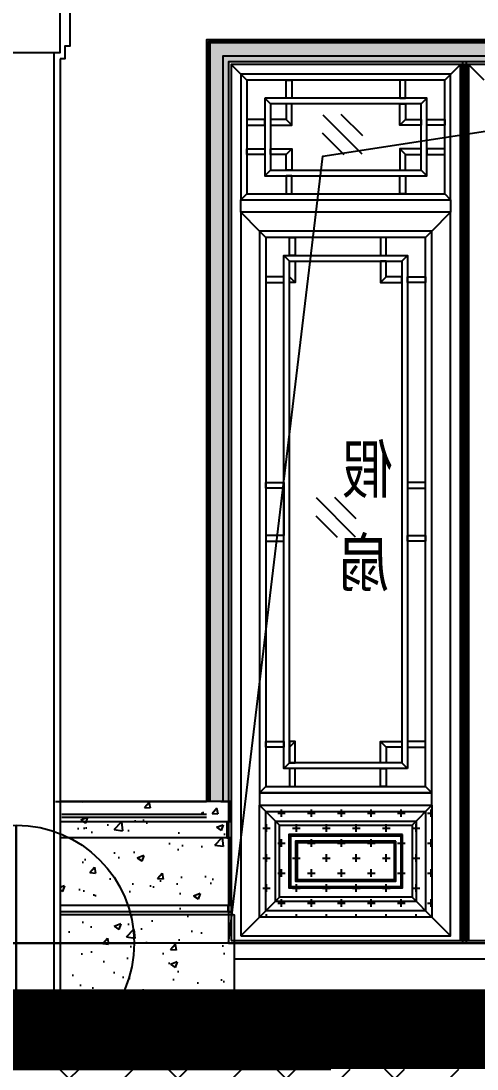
# Model space of a CAD drawing. Extents: x 296441 to 853063, y 459050 to 1117990.
# Drawn here: x 658513 to 659963, y 1082518 to 1085848 of the extents above; entities that cross this region are included whole.
import ezdxf
from ezdxf.enums import TextEntityAlignment as Align
from ezdxf.xclip import XClip

# ---------------------------------------------------------------- set-up
doc = ezdxf.new("R2010")
doc.units = 0
doc.header["$LTSCALE"] = 1000
doc.header["$XCLIPFRAME"] = 0
for name, pattern in [('CENTER-1', [10, 6.25, -1.25, 1.25, -1.25]), ('CENTER2', [28.574999999999996, 19.05, -3.174999999999999, 3.174999999999999, -3.174999999999999]), ('DASH', [0.35, 0.25, -0.1]), ('E4-ELEV-S$0$HIDDEN2', [4.762499999999999, 3.175, -1.5875])]:
    doc.linetypes.add(name, pattern=pattern)
for name, color, linetype in [('1-1poumian-16-20$0$ZT1_Dim---标注---PM、LM、DY、JD', 252, 'Continuous'), ('1.5铝板', 3, 'Continuous'), ('95', 95, 'Continuous'), ('A_ABOVE', 21, 'DASH'), ('B-ELEV-S02$0$A-ELEV-MEDM-HEVY', 2, 'Continuous'), ('B-ELEV-S02$0$A-ELEV-THIN', 144, 'Continuous'), ('E1-ELEV-S$0$A-WALL', 1, 'Continuous'), ('E1-ELEV-S$0$A_FINISH', 54, 'Continuous'), ('E1-ELEV-S$0$G-XREF', 2, 'Continuous'), ('E1-ELEV-S$0$J04$0$A-DETL-FNSH', 6, 'Continuous'), ('E1-ELEV-S$0$J04$0$A-SECT-STRU', 30, 'Continuous'), ('E4-ELEV-S$0$A-ELEV-HDDN', 161, 'E4-ELEV-S$0$HIDDEN2'), ('E4-ELEV-S$0$A-ELEV-HEVY', 2, 'Continuous'), ('E4-ELEV-S$0$A-ELEV-MEDM-HEVY', 2, 'Continuous'), ('E4-ELEV-S$0$A-ELEV-THIN', 144, 'Continuous'), ('E4-ELEV-S$0$A-ELEV-XTHIN', 5, 'Continuous'), ('E4-ELEV-S$0$A-HOLE', 211, 'Continuous'), ('E4-ELEV-S$0$A-WALL', 1, 'Continuous'), ('E4-ELEV-S$0$A_FINISH', 54, 'Continuous'), ('E4-ELEV-S$0$G-XREF', 2, 'Continuous'), ('E4-ELEV-S$0$J04$0$A-DETL-FNSH', 6, 'Continuous'), ('E4-ELEV-S$0$J04$0$A-SECT-STRU', 30, 'Continuous'), ('G-GRID', 8, 'CENTER2'), ('G-XREF', 2, 'Continuous'), ('mt2-E$0$A-ELEV-OTLN', 1, 'Continuous'), ('SL-CXJ-001', 4, 'Continuous'), ('ZT0_默认图层-----PM、LM、DY、JD', 7, 'Continuous'), ('ZT1_通用--填充---PM、LM、DY、JD', 8, 'Continuous'), ('ZT3_面板--石材板-PM、LM、DY、JD', 45, 'Continuous'), ('主框线', 4, 'Continuous'), ('副框内口线', 6, 'Continuous'), ('花格栅', 6, 'Continuous'), ('铝合金花格条', 5, 'Continuous')]:
    doc.layers.add(name, color=color, linetype=linetype)
doc.layers.add('E4-ELEV-S$0$A-ANNO-NPLT', color=215, linetype='Continuous', plot=False)
doc.layers.add('E4-TEXT-S$0$A-ANNO-NPLT', color=215, linetype='Continuous', plot=False)
doc.styles.add('-宋体', font='', dxfattribs={"width": 0.8})
doc.styles.get('-宋体').set_extended_font_data('SimSun')

# ---------------------------------------------------------------- blocks, each defined once
blk = doc.blocks.new('E4-ELEV-S$0$weiqiang')
at = {"layer": 'E4-ELEV-S$0$A-WALL'}
for p, q in [((119.9936870211968, 3230), (119.9996652280679, -0.0001583626726642251)), ((-119.9996652276022, -0.0001583626726642251), (119.9996652276022, 0.0001583626726642251))]:
    blk.add_line(p, q, dxfattribs=at)
at = {"layer": 'E4-ELEV-S$0$A_FINISH'}
blk.add_lwpolyline([(139.99542914005, 3439.999999999884), (189.9954163512448, 3439.999999999884), (189.9954163512448, 3399.999999999884), (179.9954163512448, 3399.999999999884), (179.9954163512448, 3389.999999999884), (169.9954163512448, 3389.999999999884), (169.9954163512448, 3249.999999999884), (154.9954163512448, 3249.999999999884), (154.995416351012, 3209.999999999884), (139.9955625524744, 3209.999999999884)], dxfattribs=at)
at = {"layer": 'E4-ELEV-S$0$J04$0$A-DETL-FNSH'}
blk.add_line((139.9955625524744, 3209.999999999884), (139.9951528582023, 0), dxfattribs=at)
at = {"layer": 'E4-ELEV-S$0$J04$0$A-SECT-STRU'}
blk.add_lwpolyline([(139.9954163512448, 3410), (-140.0045836487552, 3410), (-140.0045836487552, 3230), (139.9954163512448, 3230)], close=True, dxfattribs=at)
blk = doc.blocks.new('E4-ELEV-S$0$A$C6F811121')
for p, q in [((1.30385160446167e-08, -749.9999999850988), (9.313225746154785e-09, 750.0000000111759)), ((-749.9999999888241, 1.117587089538574e-08), (750.0000000093132, 0))]:
    blk.add_line(p, q)
blk.add_circle((1.117587089538574e-08, 3.725290298461914e-09), 749.9999999999998)
blk = doc.blocks.new('*U2516')
at = {"layer": 'B-ELEV-S02$0$A-ELEV-MEDM-HEVY'}
blk.add_line((293.086445615816, 4.706172812334188e-10), (-246.9182930405078, -3.964837592996123e-10), dxfattribs=at)
at = {"layer": 'B-ELEV-S02$0$A-ELEV-THIN'}
for p, q in [((293.086445615816, -64.99999999923836), (-246.9182930400421, -65.00000000010544)), ((293.086445615816, -114.9999999992675), (-246.9182930400421, -115.0000000001345)), ((293.0864456158015, -329.9999999990346), (-246.9182930405078, -329.9999999999017)), ((293.0864456157869, -349.9999999993838), (-246.9182930405078, -350.0000000002219)), ((293.0864456158015, -360.0009192622333), (-246.9182930405078, -360.0009192631005))]:
    blk.add_line(p, q, dxfattribs=at)
blk = doc.blocks.new('*U1991')
at = {"color": 8}
blk.add_line((-63.00000947818671, -50.00001481128857, 2.318144537438727e-09), (-13.00000000267801, 1.596458582227343e-21, 2.318144537438727e-09), dxfattribs=at)
blk.add_lwpolyline([(12.99999999819511, -2784.000027021393), (-13.00000000093178, -2784.000027021393), (-13.00000000098998, 1.596458582227343e-21), (12.9999999981369, 1.596458582227343e-21)], close=True)
at = {"layer": 'A_ABOVE', "color": 3, "linetype": 'CENTER2', "ltscale": 10, "const_width": 16}
blk.add_lwpolyline([(-4.547473508864641e-13, 3.993976861238481e-06), (-1.339230948360637e-09, -2784.000027021393)], dxfattribs=at)
at = {"layer": '主框线'}
blk.add_lwpolyline([(-13.00000000180489, -2784.000027021393), (-1492.000000000126, -2783.99999688678), (-1491.999999999311, 3.013461362570713e-05), (-13.00000000098998, 1.596458582227343e-21)], close=True, dxfattribs=at)
at = {"layer": '副框内口线', "linetype": 'CENTER-1', "ltscale": 40}
blk.add_lwpolyline([(-4.999988907832176, -2792.000027173664), (-1500.000000000126, -2791.99999688678), (-1499.999999999311, 8.000003113220446), (-4.999988907017269, 7.999999847728759)], close=True, dxfattribs=at)
blk = doc.blocks.new('单层玻璃')
at = {"layer": '95'}
for p, q in [((-1.216571543132886, -0.08520069334190339), (0.08520069322548807, 1.216571543191094)), ((-1.183139254106209, -1.183139254106209), (1.183139254106209, 1.183139254106209)), ((-0.08520069322548807, -1.216571543249302), (1.216571543132886, 0.08520069334190339))]:
    blk.add_line(p, q, dxfattribs=at)
blk = doc.blocks.new('*U1990')
at = {"layer": 'ZT1_通用--填充---PM、LM、DY、JD', "ltscale": 1000}
h = blk.add_hatch(dxfattribs=at)
h.set_pattern_fill('CROSS', color=256, scale=30)
h.set_pattern_definition([(0, (104.2710509000281, -2709.252234325279), (47.625, 47.625), [23.8125, -71.4375]), (90, (116.1773009000281, -2721.158484325279), (-47.625, 47.625), [23.8125, -71.4375])])
h.paths.add_polyline_path([(104.2710509000281, -2353.999984394526), (651.7754284878029, -2354.000101227313), (651.7754284878029, -2709.252234325279), (104.2710509000281, -2709.252117492491)])
at = {"color": 8}
for p, q in [((692.5231727939681, -50.0001090229498), (742.52322003874, 3.012129946000641e-05)), ((63.52324014946862, -49.99999930244025, 2.318144537438727e-09), (13.52323113304374, -8.615330671091215e-13, 2.318144537438727e-09)), ((63.52323503703155, -410.9996969709181, 2.318144537438727e-09), (44.52324504537319, -429.9996939008133, 2.318144537438727e-09)), ((692.5232051341445, -410.9998066914277), (711.5232012661872, -429.9998097615326)), ((104.2710489189885, -529.7474932672931, 2.318144537438727e-09), (44.52324303517162, -469.9996673553259, 2.318144537438727e-09)), ((651.7754265067051, -529.7476160933738, 2.318144537221886e-09), (711.5232139115687, -469.9997909720996, 2.318144537221886e-09)), ((124.3232243964849, -549.799668351422, 2.318144537438727e-09), (104.2710493123559, -529.7474936607769, 2.318144537438727e-09)), ((631.7232518160017, -549.7997881807396, 2.318144537221886e-09), (651.7754269001307, -529.7476164868576, 2.318144537221886e-09)), ((124.3232063300493, -2293.947834715014, 2.318144537438727e-09), (104.2710509000281, -2313.999990144977, 2.318144537438727e-09)), ((631.7232337495079, -2293.947954544332, 2.318144537221886e-09), (651.7754284878029, -2314.000126238447, 2.318144537221886e-09)), ((167.3279479158045, -2417.056881410303, 2.318144537438727e-09), (104.2710509000281, -2353.999984394526, 2.318144537438727e-09)), ((651.7754284878029, -2354.000101227313, 2.318144537221886e-09), (588.7185314720264, -2417.05699824309, 2.318144537221886e-09)), ((167.3279479158045, -2646.195220476715, 2.318144537438727e-09), (104.2710509000281, -2709.252117492491, 2.318144537438727e-09)), ((588.7185314720264, -2646.195337309502, 2.318144537221886e-09), (651.7754284878029, -2709.252234325279, 2.318144537221886e-09)), ((104.2710509000281, -2709.252117492491, 2.318144537438727e-09), (44.52322498788635, -2768.999943404458, 2.318144537438727e-09)), ((651.7754284878029, -2709.252234325279, 2.318144537221886e-09), (711.5232178791775, -2769.000063234009, 2.318144537221886e-09))]:
    blk.add_line(p, q, dxfattribs=at)
for points in [[(711.5232176991412, -429.9998052536985), (711.5232176991412, -469.9997802425651), (44.52324504554781, -469.9996643816129), (44.52324504554781, -429.9996893927463)], [(44.52324504566423, -2768.999943404458), (711.5232139107538, -2769.000063234009), (711.5232139115687, -469.9997871844107), (44.52324504647913, -469.9996673553259)], [(651.7754284878029, -2354.000101227313), (651.7754284878029, -2314.000126238447), (104.2710509000281, -2314.00000940566), (104.2710509000281, -2353.999984394526)]]:
    blk.add_lwpolyline(points, close=True)
at = {"color": 2, "ltscale": 250}
for points in [[(124.3232063300493, -2293.947834715014), (631.7232337495079, -2293.947954544332), (631.7232518160017, -549.7997881807396), (124.3232243964849, -549.799668351422)], [(124.323225984157, -2374.052159478655), (631.7232534036739, -2374.052276311442), (631.7232534036739, -2689.20005924115), (124.323225984157, -2689.199942408362)]]:
    blk.add_lwpolyline(points, close=True, dxfattribs=at)
at = {"layer": '1.5铝板', "ltscale": 250}
for points in [[(44.52322313385594, -429.9996939008133), (711.5232012661872, -429.9998097615326), (711.5232231778791, -31.00011209305467), (44.52324504554781, -30.99999623210256)], [(63.52322417728647, -410.9996969709181), (692.5232023096178, -410.9998066914277), (692.5232221345068, -50.0001090229498), (63.52324400217549, -49.99999930244025)], [(104.2710509000281, -2353.999984394526), (651.7754284878029, -2354.000101227313), (651.7754284878029, -2709.252234325279), (104.2710509000281, -2709.252117492491)]]:
    blk.add_lwpolyline(points, close=True, dxfattribs=at)
at = {"layer": 'SL-CXJ-001', "ltscale": 250}
for points in [[(154.323225984157, -2404.052159478655), (601.7232534036739, -2404.052276311442), (601.7232534036739, -2659.20005924115), (154.323225984157, -2659.199942408362)], [(167.3279479158045, -2417.056881410303), (588.7185314720264, -2417.05699824309), (588.7185314720264, -2646.195337309502), (167.3279479158045, -2646.195220476715)], [(558.7185314720264, -2447.056888845749), (197.3279479158045, -2447.056990807643), (197.3279479158045, -2616.195329874055), (558.7185314720264, -2616.195227912161)], [(554.0501865445985, -2451.725234930171), (201.9962928432324, -2451.725334578194), (201.9962928432324, -2611.526983789634), (554.0501865445985, -2611.526884141844)], [(537.386876399396, -2468.388549205381), (218.6596029884349, -2468.388640593272), (218.6596029884349, -2594.863669514423), (537.386876399396, -2594.863578126533)], [(532.7185314720264, -2473.056895289803), (223.3279479158045, -2473.056984363589), (223.3279479158045, -2590.195323430002), (532.7185314720264, -2590.195234355982)]]:
    blk.add_lwpolyline(points, close=True, dxfattribs=at)
at = {"layer": '主框线'}
blk.add_lwpolyline([(13.52323113397506, -2784.000027021393), (742.5232200396713, -2783.999996900093), (742.52322003874, 3.012129946000641e-05), (13.52323113304374, -8.615330671091215e-13)], close=True, dxfattribs=at)
at = {"layer": '副框内口线', "linetype": 'CENTER-1', "ltscale": 40}
blk.add_lwpolyline([(5.523220039944134, -2792.000027173664), (750.5232200396713, -2791.999996900093), (750.52322003874, 8.00000309990628), (5.523220039012811, 7.999999847727898)], close=True, dxfattribs=at)
at = {"layer": '花格栅', "color": 6, "ltscale": 250}
blk.add_lwpolyline([(104.2710312459203, -2314.000009799143), (651.7754088336369, -2314.000129628461), (651.7754269001307, -529.7476130966106), (104.2710493123559, -529.7474932672931)], close=True, dxfattribs=at)
at = {"layer": '铝合金花格条'}
for p, q in [((181.3232153684185, -1346.873751532985, -3.783032087171286e-07), (181.3232153674871, -1496.873751532985, -3.783032087171286e-07)), ((574.7232427799609, -1346.873871362535), (574.7232427790295, -1496.873871362535))]:
    blk.add_line(p, q, dxfattribs=at)
for points in [[(188.523237134661, -50.00015557813544), (206.523237134661, -50.00015557720412), (206.5232371375714, -107.0001555772041), (188.5232371375714, -107.0001555781354)], [(567.5232152726967, -50.00015022722164), (549.5232152726967, -50.00015022629032), (549.5232152699027, -107.0001502262903), (567.5232152699027, -107.0001502272216)], [(120.5232371376878, -107.0001555813951), (120.5233569670636, -354.0828081057415), (635.5233350992785, -354.0828027548278), (635.5232152699027, -107.0001502304813)], [(138.5232371376878, -125.0001555813951), (138.5233569670636, -336.0828081057415), (617.5233350992785, -336.0828027548278), (617.5232152699027, -125.0001502304813)], [(63.52323713757141, -175.0001555813951), (63.52323713757141, -193.0001555813951), (120.5232371375714, -193.0001555813951), (120.5232371375714, -175.0001555813951)], [(692.5232152699027, -175.0001502304813), (692.5232152699027, -193.0001502304813), (635.5232152699027, -193.0001502304813), (635.5232152699027, -175.0001502304813)], [(63.52335696706359, -286.0828081066729), (63.52335696706359, -268.0828081066729), (120.5233569670636, -268.0828081066729), (120.5233569670636, -286.0828081066729)], [(692.5233350992785, -286.0828027557591), (692.5233350992785, -268.0828027557591), (635.5233350992785, -268.0828027557591), (635.5233350992785, -286.0828027557591)], [(188.5233569642696, -411.0828081099325), (206.5233569642696, -411.0828081108638), (206.5233569670636, -354.0828081108638), (188.5233569670636, -354.0828081099325)], [(567.5233351020725, -411.0828027590187), (549.5233351020725, -411.08280275995), (549.5233350992785, -354.08280275995), (567.5233350992785, -354.0828027590187)], [(199.323224404925, -549.799668351422), (217.323224404925, -549.799668351422), (217.323224404925, -606.799668351422), (199.323224404925, -606.799668351422)], [(506.7232518127421, -549.7997881807396), (488.7232518127421, -549.7997881807396), (488.7232518127421, -606.7997881807396), (506.7232518127421, -606.7997881807396)], [(574.7232337462483, -2236.947954544332), (181.3232063347059, -2236.947834715014), (181.3232244011415, -606.799668351422), (574.7232518127421, -606.7997881807396)], [(556.7232337462483, -2218.947954544332), (199.3232063347059, -2218.947834715014), (199.3232244011415, -624.799668351422), (556.7232518127421, -624.7997881807396)], [(124.3232243969505, -674.7996683486281), (124.3232243960192, -692.7996683486281), (181.3232243960192, -692.799668351422), (181.3232243969505, -674.799668351422)], [(631.7232518160017, -674.7997881779456), (631.723251816933, -692.7997881779456), (574.723251816933, -692.7997881807396), (574.7232518160017, -674.7997881807396)], [(181.3232153684185, -1346.873751532985), (124.3232153684185, -1346.873751532985), (124.3232153684185, -1328.873751532985), (181.3232153684185, -1328.873751532985)], [(574.7232427790295, -1346.873871362535), (631.7232427790295, -1346.873871362535), (631.7232427790295, -1328.873871362535), (574.7232427790295, -1328.873871362535)], [(181.3232153684185, -1496.873751532985), (124.3232153684185, -1496.873751532985), (124.3232153684185, -1514.873751532985), (181.3232153684185, -1514.873751532985)], [(574.7232427790295, -1496.873871362535), (631.7232427790295, -1496.873871362535), (631.7232427790295, -1514.873871362535), (574.7232427790295, -1514.873871362535)], [(124.3232063305149, -2168.947834717808), (124.3232063295836, -2150.947834717808), (181.3232063295836, -2150.947834715014), (181.3232063305149, -2168.947834715014)], [(631.7232337495079, -2168.947954547359), (631.7232337504392, -2150.947954547359), (574.7232337504392, -2150.947954544565), (574.7232337495079, -2168.947954544565)], [(199.3232063384894, -2293.947834715014), (217.3232063384894, -2293.947834715014), (217.3232063384894, -2236.947834715014), (199.3232063384894, -2236.947834715014)], [(506.7232337462483, -2293.947954544565), (488.7232337462483, -2293.947954544565), (488.7232337462483, -2236.947954544565), (506.7232337462483, -2236.947954544565)]]:
    blk.add_lwpolyline(points, close=True, dxfattribs=at)
for points, elevation in [([(138.5232371376878, -125.0001555813951), (120.5232371376878, -107.0001555813951)], 3.088924884035726e-05), ([(206.5232371378042, -193.0001555813951), (188.5232371375714, -175.0001555813951), (138.5232371375714, -175.0001555813951), (138.5232371375714, -193.0001555813951), (206.5232371375714, -193.0001555813951), (206.523237137455, -125.0001555813951), (188.523237137455, -125.0001555813951), (188.5232371375714, -175.0001555813951)], 3.088924884035726e-05), ([(549.5232152696699, -193.0001502304813), (567.5232152699027, -175.0001502304813), (617.5232152699027, -175.0001502304813), (617.5232152699027, -193.0001502304813), (549.5232152699027, -193.0001502304813), (549.5232152699027, -125.0001502304813), (567.5232152699027, -125.0001502304813), (567.5232152699027, -175.0001502304813)], 3.088693069581961e-05), ([(617.5232152699027, -125.0001502304813), (635.5232152699027, -107.0001502304813)], 3.088693069581961e-05), ([(206.5233569672964, -268.0828081066729), (188.5233569670636, -286.0828081066729), (138.5233569670636, -286.0828081066729), (138.5233569670636, -268.0828081066729), (206.5233569670636, -268.0828081066729), (206.5233569670636, -336.0828081066729), (188.5233569670636, -336.0828081066729), (188.5233569670636, -286.0828081066729)], 3.050862748710248e-05), ([(549.5233350990457, -268.0828027557591), (567.5233350992785, -286.0828027557591), (617.5233350992785, -286.0828027557591), (617.5233350992785, -268.0828027557591), (549.5233350992785, -268.0828027557591), (549.5233350992785, -336.0828027557591), (567.5233350992785, -336.0828027557591), (567.5233350992785, -286.0828027557591)], 3.050630934256482e-05), ([(138.5233569670636, -336.0828081057415), (120.5233569670636, -354.0828081057415)], 3.050862748710248e-05), ([(617.5233350992785, -336.0828027548278), (635.5233350992785, -354.0828027548278)], 3.050630934256482e-05), ([(199.3232244011415, -624.799668351422), (181.3232244011415, -606.799668351422)], 3.050862748710248e-05), ([(217.323224404925, -692.7996683516549), (199.323224404925, -674.799668351422), (199.323224404925, -624.799668351422), (217.323224404925, -624.799668351422), (217.323224404925, -692.799668351422), (199.3232244002102, -692.799668351422), (199.3232244002102, -674.799668351422), (199.323224404925, -674.799668351422)], 3.050630934256482e-05), ([(488.7232518127421, -692.7997881812053), (506.7232518127421, -674.7997881807396), (506.7232518127421, -624.7997881807396), (488.7232518127421, -624.7997881807396), (488.7232518127421, -692.7997881807396), (556.7232518127421, -692.7997881807396), (556.7232518127421, -674.7997881807396), (506.7232518127421, -674.7997881807396)], 3.088693069581961e-05), ([(556.7232518127421, -624.7997881807396), (574.7232518127421, -606.7997881807396)], 3.088693069581961e-05), ([(217.3232063384894, -2150.947834714781), (199.3232063384894, -2168.947834715014), (199.3232063384894, -2218.947834715014), (217.3232063384894, -2218.947834715014), (217.3232063384894, -2150.947834715014), (199.3232063337746, -2150.947834715014), (199.3232063337746, -2168.947834715014), (199.3232063384894, -2168.947834715014)], 3.050630934256482e-05), ([(488.7232337462483, -2150.947954544332), (506.7232337462483, -2168.947954544565), (506.7232337462483, -2218.947954544565), (488.7232337462483, -2218.947954544565), (488.7232337462483, -2150.947954544565), (556.7232337462483, -2150.947954544565), (556.7232337462483, -2168.947954544565), (506.7232337462483, -2168.947954544565)], 3.088693069581961e-05), ([(199.3232063347059, -2218.947834715014), (181.3232063347059, -2236.947834715014)], 3.050862748710248e-05), ([(556.7232337462483, -2218.947954544332), (574.7232337462483, -2236.947954544332)], 3.088693069581961e-05)]:
    blk.add_lwpolyline(points, dxfattribs=dict(at, elevation=elevation))
at = {"xscale": -52.5, "yscale": 52.5, "zscale": 52.5}
for p in [(368.1610783700016, -222.9758031354295, -3.80621353255001e-07), (347.3456464188639, -1439.753941752482, -3.80621353255001e-07)]:
    blk.add_blockref('单层玻璃', p, dxfattribs=at)
blk = doc.blocks.new('20200326162252')
at = {"color": 2, "style": '-宋体', "width": 0.8}
for s, p in [('假', (1.755913434899412, 58.33291486999951, 0.004580140144262862)), ('扇', (14.42258010152727, -238.2896425656509, 0.004580520765616117))]:
    blk.add_text(s, height=150, dxfattribs=at).set_placement(p, align=Align.CENTER)
blk = doc.blocks.new('20200326164845')
at = {"layer": 'ZT0_默认图层-----PM、LM、DY、JD', "ltscale": 1000}
ref = blk.add_blockref('*U1991', (-749.9999999996417, -7.99999658561137), dxfattribs=at)
XClip(ref).set_block_clipping_path([(-1499.9999999993106, -2792.000005609727), (139.05751291284196, 8.000003099909009)])
at = {"layer": 'ZT0_默认图层-----PM、LM、DY、JD', "ltscale": 1000, "xscale": -1}
blk.add_blockref('*U1990', (5.523220039012813, -7.999999847728759), dxfattribs=at)
at = {"layer": 'ZT0_默认图层-----PM、LM、DY、JD', "ltscale": 1000}
blk.add_blockref('20200326162252', (-443.6937441818991, -1427.153615516874), dxfattribs=at)
blk = doc.blocks.new('20191018112751')
at = {"layer": 'ZT3_面板--石材板-PM、LM、DY、JD'}
blk.add_lwpolyline([(0, 0), (30.00000021187589, 0), (30.0000002104789, -64.99999999976717), (20.00000021094456, -64.99999999976717), (20.00000021117739, -114.9999999997672), (27.69230790273286, -114.9999999997672), (30.00000021024607, -117.3076923075132), (30.00000021094456, -329.9999999997672), (22.30769251752645, -329.9999999995343), (22.30769251682796, -350), (32.30769251659513, -350, 0.4142218962024014), (42.30769251286983, -360.000284533482), (42.30769251286983, -850.0000000214204)], format="xyb", dxfattribs=at)
blk = doc.blocks.new('E4-ELEV-S')
at = {"layer": 'ZT1_通用--填充---PM、LM、DY、JD', "ltscale": 1000}
h = blk.add_hatch(dxfattribs=at)
h.set_pattern_fill('混凝土', color=256, scale=10)
h.set_pattern_definition([(49.99999999999999, (48895.35017838911, 450.000003278954), (71.72601826007535, -6.275213498259511), [7.5, -82.5]), (355, (48895.35017838911, 450.000003278954), (-13.8751333613, 75.21921337000119), [6, -66]), (100.4514, (48901.32734638907, 449.4770692789461), (57.85093817140216, 68.94395420609536), [6.374019000000001, -70.1142112]), (46.18420000000002, (48895.35017838911, 470.000003278954), (106.7241048625644, -16.55190143290181), [11.24999999999997, -123.7499999999998]), (96.6356, (48904.24385288917, 468.6206725791562), (93.46627055487033, 97.41178709004417), [9.561028799999999, -105.1713]), (351.1842, (48895.35017838911, 470.000003278954), (93.46619451336272, 97.41186009253246), [9, -99]), (21, (48905.35017838911, 465.000003278954), (59.69070521184616, -40.26188906653388), [7.5, -82.5]), (326.0000000000001, (48905.35017838911, 465.000003278954), (24.33153319215817, 72.5150045046853), [6, -66]), (71.4514, (48910.32440168911, 461.6448426789138), (84.02226285814899, 32.25304967099524), [6.374019000000001, -70.1142112]), (37.50000000000001, (48895.35017838911, 450.000003278954), (1.215985531729067, 33.28938538313115), [0, -65.19999999999999, 0, -67, 0, -66.25]), (7.499999999999999, (48895.35017838911, 450.000003278954), (26.30695374421486, 39.44117118823603), [0, -38.2, 0, -63.7, 0, -25.25]), (327.5, (48873.05017838906, 450.000003278954), (53.3822436172409, -2.255487173437976), [0, -25, 0, -78, 0, -103.5]), (317.5, (48863.05017838906, 450.000003278954), (58.31861693423862, 10.01049823323177), [0, -32.5, 0, -51.8, 0, -73.5])])
h.paths.add_polyline_path([(2924.999999989872, 449.9999999988358), (2994.999999986612, 449.9999999988358), (2994.999999986612, 2870.000002890592), (604.9999999885913, 2870.00000289036), (604.9999999885913, 449.999999998603), (674.9999999885913, 449.999999998603), (674.9999999885913, 2800.000002886401), (2924.999999986612, 2800.000002886634)])
h = blk.add_hatch(dxfattribs=at)
h.set_pattern_fill('混凝土', color=256, scale=30)
h.set_pattern_definition([(49.99999999999999, (139.9952613330679, -400), (215.178054780226, -18.82564049477853), [22.5, -247.5]), (355, (139.9952613330679, -400), (-41.6254000839, 225.6576401100035), [18, -198]), (100.4514, (157.9267653330462, -401.5688020000234), (173.5528145142065, 206.8318626182861), [19.122057, -210.3426336]), (46.18420000000002, (139.9952613330679, -340), (320.1723145876933, -49.65570429870542), [33.74999999999989, -371.2499999999991]), (96.6356, (166.6762848331127, -344.1379921000917), (280.398811664611, 292.2353612701325), [28.6830864, -315.5139]), (351.1842, (139.9952613330679, -340), (280.3985835400882, 292.2355802775974), [27, -297]), (21, (169.9952613330679, -355), (179.0721156355385, -120.7856671996016), [22.5, -247.5]), (326.0000000000001, (169.9952613330679, -355), (72.99459957647451, 217.5450135140559), [18, -198]), (71.4514, (184.9179312330671, -365.0654817998875), (252.066788574447, 96.75914901298572), [19.122057, -210.3426336]), (37.50000000000001, (139.9952613330679, -400), (3.647956595187201, 99.86815614939344), [0, -195.6, 0, -201, 0, -198.75]), (7.499999999999999, (139.9952613330679, -400), (78.92086123264458, 118.3235135647081), [0, -114.6, 0, -191.1, 0, -75.75]), (327.5, (73.09526133304462, -400), (160.1467308517227, -6.766461520313927), [0, -75, 0, -234, 0, -310.5]), (317.5, (43.09526133304462, -400), (174.9558508027159, 30.03149469969532), [0, -97.5, 0, -155.4, 0, -220.5])])
h.paths.add_polyline_path([(139.9952613330679, 449.9998416372109), (662.8855100501096, 449.9998416372109), (662.8855100501096, -400), (139.9952613330679, -400)])
at = {"layer": 'E4-ELEV-S$0$A-ELEV-HDDN'}
blk.add_lwpolyline([(2984.999999988358, 449.9999999988358), (2984.999999988358, 2860.000002890825), (614.9999999883585, 2860.00000289036), (614.9999999883585, 449.9999999988358)], dxfattribs=at)
at = {"layer": 'E4-ELEV-S$0$A-ELEV-HEVY'}
for p, q in [((674.9999999874271, 0), (2924.999999988824, 0)), ((692.3076922904002, -50), (2907.692307687714, -50)), ((692.3076922904002, -225), (2907.692307687714, -225))]:
    blk.add_line(p, q, dxfattribs=at)
for points in [[(2994.999999988708, 449.9999999988358), (2994.999999988358, 2870.000002890825), (604.9999999885913, 2870.00000289036), (604.9999999877764, 449.9999999988358)], [(2924.999999988708, 449.9999999988358), (2924.999999988358, 2800.000002890825), (674.9999999883585, 2800.00000289036), (674.9999999875436, 449.9999999988358)]]:
    blk.add_lwpolyline(points, dxfattribs=at)
at = {"layer": 'E4-ELEV-S$0$A-ELEV-MEDM-HEVY'}
blk.add_line((124.9989570269827, 449.9999999979045), (604.99999998766, 449.999999997206), dxfattribs=at)
at = {"layer": 'E4-ELEV-S$0$A-ELEV-THIN'}
for p, q in [((144.9989570244215, 410.0000000146683), (604.99999998766, 410.0000000142027)), ((144.9989570234902, 400.0000000223517), (604.99999998766, 400.0000000216532))]:
    blk.add_line(p, q, dxfattribs=at)
at = {"layer": 'E4-ELEV-S$0$A-ELEV-XTHIN'}
for points in [[(2988.999999988708, 449.9999999988358), (2988.999999988358, 2864.000002890592), (610.9999999885913, 2864.000002890127), (610.9999999877764, 449.9999999988358)], [(2942.999999988708, 449.9999999988358), (2942.999999988358, 2818.000002890592), (656.9999999885913, 2818.000002890127), (656.9999999877764, 449.9999999988358)]]:
    blk.add_lwpolyline(points, dxfattribs=at)
at = {"layer": 'E4-ELEV-S$0$A-HOLE'}
blk.add_lwpolyline([(674.9999999874271, 1.898035407066345e-06), (974.9999999874271, 2500.000003406545), (2924.999999988824, 2800.000001025153)], dxfattribs=at)
at = {"ltscale": 500, "xscale": -1}
blk.add_blockref('20200326164845', (674.9999999885913, 2800.000001025153), dxfattribs=at)
at = {"ltscale": 1000}
blk.add_blockref('*U2516', (386.9135543735465, 449.9999999974389), dxfattribs=at)
at = {"ltscale": 1000, "extrusion": (0, 0, -1), "xscale": -1, "zscale": -1}
blk.add_blockref('20191018112751', (-649.9999997775303, 449.9999999988358), dxfattribs=at)
at = {"layer": 'E4-ELEV-S$0$A-ANNO-NPLT', "xscale": 0.5, "yscale": 0.5, "zscale": 0.5}
blk.add_blockref('E4-ELEV-S$0$A$C6F811121', (-5.587935447692871e-09, 0), dxfattribs=at)
at = {"layer": 'E4-ELEV-S$0$G-XREF'}
blk.add_blockref('E4-ELEV-S$0$weiqiang', (-1.117587089538574e-08, -400), dxfattribs=at)
blk.add_blockref('E4-ELEV-S$0$weiqiang', (-1.117587089538574e-08, -400), dxfattribs=at)
blk = doc.blocks.new('E1-ELEV-S$0$weiqiang')
at = {"layer": 'E1-ELEV-S$0$A-WALL'}
for p, q in [((119.9936870211968, 3230), (119.9996652280679, -0.0001583626726642251)), ((-119.9996652276022, -0.0001583626726642251), (119.9996652276022, 0.0001583626726642251))]:
    blk.add_line(p, q, dxfattribs=at)
at = {"layer": 'E1-ELEV-S$0$A_FINISH'}
blk.add_lwpolyline([(139.99542914005, 3439.999999999884), (189.9954163512448, 3439.999999999884), (189.9954163512448, 3399.999999999884), (179.9954163512448, 3399.999999999884), (179.9954163512448, 3389.999999999884), (169.9954163512448, 3389.999999999884), (169.9954163512448, 3249.999999999884), (154.9954163512448, 3249.999999999884), (154.995416351012, 3209.999999999884), (139.9955625524744, 3209.999999999884)], dxfattribs=at)
at = {"layer": 'E1-ELEV-S$0$J04$0$A-DETL-FNSH'}
blk.add_line((139.9955625524744, 3209.999999999884), (139.9951528582023, 2.328306436538696e-10), dxfattribs=at)
at = {"layer": 'E1-ELEV-S$0$J04$0$A-SECT-STRU'}
blk.add_lwpolyline([(139.9954163512448, 3410), (-140.0045836487552, 3410), (-140.0045836487552, 3230), (139.9954163512448, 3230)], close=True, dxfattribs=at)
blk = doc.blocks.new('E1-ELEV-S')
at = {"layer": 'E1-ELEV-S$0$A-WALL'}
blk.add_line((-1000.000000005588, -400.0000000065193), (10599.9999999383, -400.0000000065193), dxfattribs=at)
at = {"layer": 'E1-ELEV-S$0$G-XREF'}
blk.add_blockref('E1-ELEV-S$0$weiqiang', (9599.999999994412, -400.0000000065193), dxfattribs=at)
blk = doc.blocks.new('E4-TEXT-S$0$A$C6F811121')
for p, q in [((1.30385160446167e-08, -749.9999999850988), (9.313225746154785e-09, 750.0000000111759)), ((-749.9999999888241, 1.117587089538574e-08), (750.0000000093132, 0))]:
    blk.add_line(p, q)
blk.add_circle((1.117587089538574e-08, 3.725290298461914e-09), 749.9999999999998)

msp = doc.modelspace()

# ---------------------------------------------------------------- hatches: boundary and pattern name
at = {"layer": '1-1poumian-16-20$0$ZT1_Dim---标注---PM、LM、DY、JD'}
h = msp.add_hatch(dxfattribs=at)
h.set_pattern_fill('AR-HBONE', color=256, scale=200, angle=1.272221872585407e-14, style=0)
h.set_pattern_definition([(135, (647718.2580306699, 1082918.077657698), (1.812178371638932e-14, 172.4209175245277), [365.76, -121.92]), (44.99999999999995, (647632.0476306699, 1083004.288057698), (1.812178371638932e-14, 172.4209175245277), [365.76, -121.92])])
h.paths.add_polyline_path([(667978.4803228278, 1082518.077657698), (667978.4803228278, 1081318.077657698), (658618.4796523947, 1081318.077657698), (658618.4796523947, 1082518.077657698)])

# ---------------------------------------------------------------- linework, layer by layer
at = {"layer": 'G-GRID'}
msp.add_line((674249.8684878309, 1082918.0776577, 5.417606087174588), (592333.0773429177, 1082918.0776577, 5.417605571205094), dxfattribs=at)
at = {"layer": 'G-GRID', "linetype": 'ByBlock'}
msp.add_line((674249.8684878309, 1082768.0776577, 5.417606087174588), (592333.0773429177, 1082768.0776577, 5.417605571205094), dxfattribs=at)
at = {"layer": 'mt2-E$0$A-ELEV-OTLN', "elevation": 5.417593540065038}
msp.add_lwpolyline([(598078.258030108, 1082768.0776577), (675574.2363185876, 1082768.0776577)], dxfattribs=at)
at = {"layer": 'mt2-E$0$A-ELEV-OTLN', "const_width": 250, "elevation": 5.417593110840024}
msp.add_lwpolyline([(598338.2580301083, 1082643.077657695), (668238.4799871113, 1082643.077657697)], dxfattribs=at)

# ---------------------------------------------------------------- block references
at = {"layer": 'E4-TEXT-S$0$A-ANNO-NPLT', "xscale": 0.5, "yscale": 0.5, "zscale": 0.5, "rotation": 180}
msp.add_blockref('E4-TEXT-S$0$A$C6F811121', (658498.4799874787, 1082918.0776577, 5.417605915504321), dxfattribs=at)
at = {"layer": 'G-XREF'}
for name, p in [('E4-ELEV-S', (658498.479987122, 1082918.0776577, 5.417605957593833)), ('E1-ELEV-S', (648898.4799874843, 1082918.077657706, 5.417605915504321))]:
    msp.add_blockref(name, p, dxfattribs=at)

doc.saveas('drawing.dxf')
